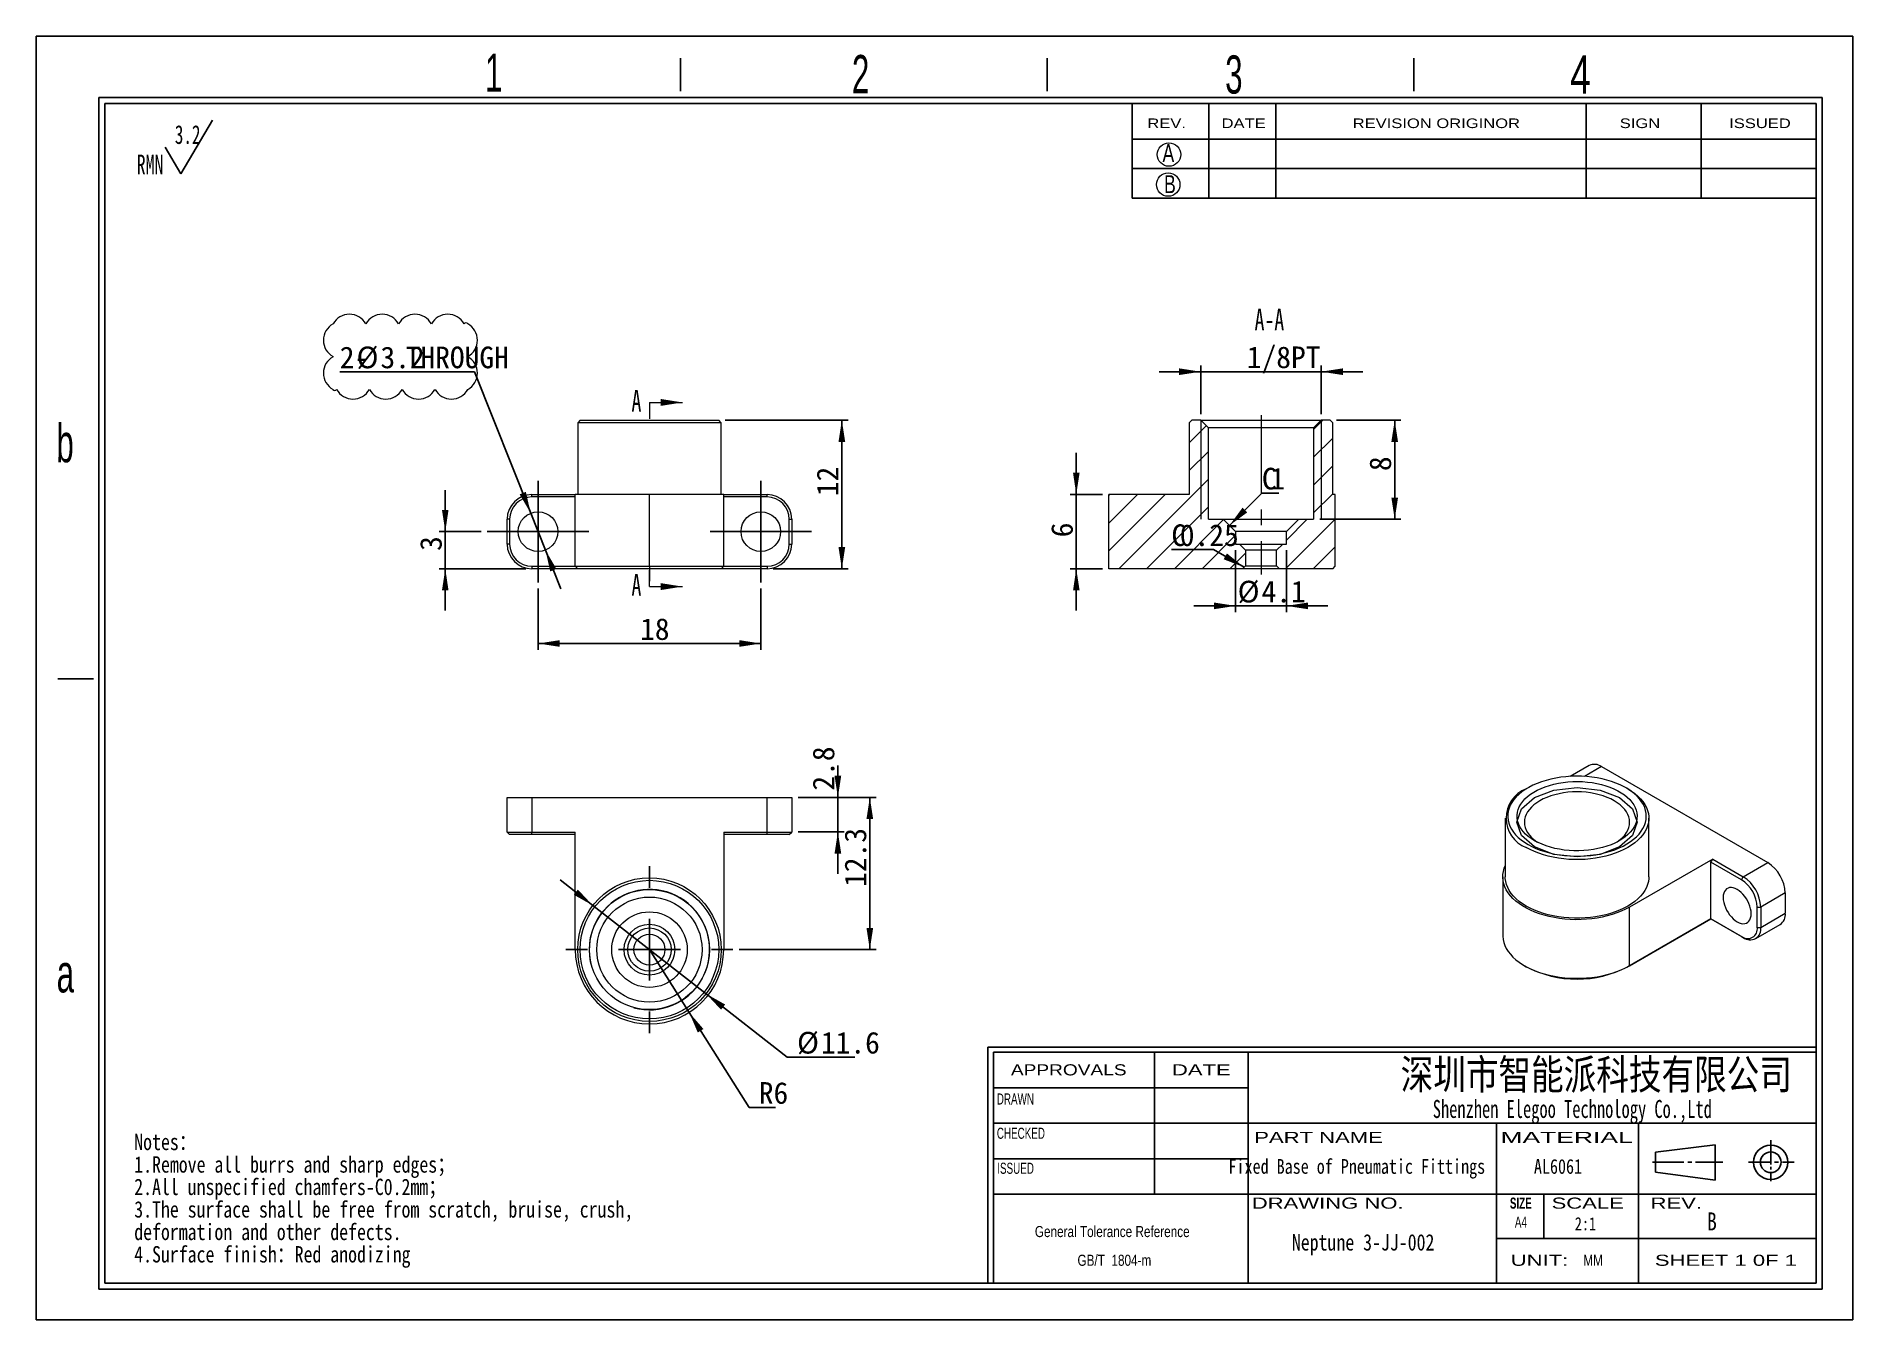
# Model space of a CAD drawing. Header units: millimetres. Extents: x 1 to 148, y 1 to 104.
import ezdxf

# ---------------------------------------------------------------- set-up
doc = ezdxf.new("R2010")
doc.units = ezdxf.units.MM
doc.header["$LTSCALE"] = 0.5
doc.linetypes.add('CENTERX2', pattern=[20.32, 12.7, -2.54, 2.54, -2.54])
doc.layers.add('SLD-0', color=179, linetype='Continuous')
doc.styles.add('SLDTEXTSTYLE0', font='SIMSUN.TTC', dxfattribs={"width": 0.67})
doc.styles.add('SLDTEXTSTYLE1', font='SIMSUN.TTC', dxfattribs={"width": 0.8})
doc.styles.add('SLDTEXTSTYLE10', font='ARIAL.TTF', dxfattribs={"width": 0.7584})
doc.styles.add('SLDTEXTSTYLE11', font='ARIAL.TTF', dxfattribs={"width": 1.2324})
doc.styles.add('SLDTEXTSTYLE12', font='ARIAL.TTF', dxfattribs={"width": 1.7064})
doc.styles.add('SLDTEXTSTYLE13', font='SIMSUN.TTC', dxfattribs={"width": 0.8, "bigfont": 'bigfont'})
doc.styles.add('SLDTEXTSTYLE14', font='SIMKAI.TTF', dxfattribs={"width": 0.67})
doc.styles.add('SLDTEXTSTYLE15', font='SIMSUN.TTC')
doc.styles.add('SLDTEXTSTYLE16', font='仿宋_GB2312', dxfattribs={"width": 0.67})
doc.styles.add('SLDTEXTSTYLE2', font='SIMFANG.TTF', dxfattribs={"width": 0.8})
doc.styles.add('SLDTEXTSTYLE3', font='SIMSUN.TTC', dxfattribs={"width": 0.8})
doc.styles.add('SLDTEXTSTYLE4', font='SIMSUN.TTC', dxfattribs={"width": 0.8, "bigfont": 'bigfont'})
doc.styles.add('SLDTEXTSTYLE5', font='ARIAL.TTF', dxfattribs={"width": 0.63516})
doc.styles.add('SLDTEXTSTYLE6', font='GOTHIC.TTF', dxfattribs={"width": 0.7304})
doc.styles.add('SLDTEXTSTYLE7', font='GOTHIC.TTF', dxfattribs={"width": 0.61171})
doc.styles.add('SLDTEXTSTYLE8', font='ARIALBD.TTF', dxfattribs={"width": 0.63516})
doc.styles.add('SLDTEXTSTYLE9', font='ARIAL.TTF', dxfattribs={"width": 1.422})
doc.dimstyles.new('SLDDIMSTYLE0', dxfattribs={"dimtxt": 1.75, "dimasz": 1.75, "dimexe": 0, "dimexo": 0.0625, "dimgap": 0.4375, "dimtad": 2, "dimrnd": 1e-09, "dimzin": 12, "dimdsep": 46, "dimtxsty": 'SLDTEXTSTYLE0', "dimsah": 1, "dimcen": 0.09, "dimadec": 0, "dimazin": 3, "dimtfac": 1, "dimtofl": 0, "dimtmove": 0, "dimatfit": 3, "dimfxl": 0, "dimfrac": 2, "dimtolj": 1, "dimtzin": 12, "dimarcsym": 0})
doc.dimstyles.new('SLDDIMSTYLE1', dxfattribs={"dimtxt": 1.75, "dimasz": 1.75, "dimexe": 0, "dimexo": 0.0625, "dimgap": 0.4375, "dimtad": 2, "dimrnd": 1e-09, "dimzin": 12, "dimdsep": 46, "dimtxsty": 'SLDTEXTSTYLE0', "dimsah": 1, "dimcen": 0.09, "dimadec": 0, "dimazin": 3, "dimtfac": 1, "dimtmove": 0, "dimatfit": 0, "dimfxl": 0, "dimfrac": 2, "dimtolj": 1, "dimtzin": 12, "dimarcsym": 0})
doc.dimstyles.new('SLDDIMSTYLE2', dxfattribs={"dimtxt": 1.75, "dimasz": 1.75, "dimexe": 0, "dimexo": 0.0625, "dimgap": 0.4375, "dimtad": 0, "dimtih": 1, "dimtoh": 1, "dimrnd": 1e-09, "dimzin": 12, "dimdsep": 46, "dimtxsty": 'SLDTEXTSTYLE0', "dimsah": 1, "dimcen": 0, "dimadec": 0, "dimazin": 3, "dimtfac": 1, "dimtmove": 0, "dimatfit": 3, "dimfxl": 0, "dimfrac": 2, "dimtolj": 1, "dimtzin": 12, "dimarcsym": 0})
doc.dimstyles.new('SLDDIMSTYLE3', dxfattribs={"dimtxt": 1.75, "dimasz": 1.75, "dimexe": 0, "dimexo": 0.0625, "dimgap": 0.4375, "dimtad": 0, "dimtih": 1, "dimtoh": 1, "dimrnd": 1e-09, "dimzin": 12, "dimdsep": 46, "dimtxsty": 'SLDTEXTSTYLE0', "dimsah": 1, "dimcen": 0, "dimadec": 0, "dimazin": 3, "dimtfac": 1, "dimtofl": 0, "dimtmove": 0, "dimatfit": 3, "dimfxl": 0, "dimfrac": 2, "dimtolj": 1, "dimtzin": 12, "dimarcsym": 0})

# ---------------------------------------------------------------- blocks, each defined once
blk = doc.blocks.new('SW_NOTE_0')
at = {"layer": 'SLD-0', "color": 0}
for q in [(6.13, 4.63), (2.3, 2.46)]:
    blk.add_line((3.58, 0.3), q, dxfattribs=at)
at = {"layer": 'SLD-0', "color": 0, "attachment_point": 1, "style": 'SLDTEXTSTYLE0'}
for s, insert, char_height in [('3.2', (3.09, 4.23), 1.516), ('RMN', (0, 1.85), 1.587)]:
    blk.add_mtext(s, dxfattribs=dict(at, insert=insert, char_height=char_height))
blk = doc.blocks.new('SW_NOTE_1')
at = {"layer": 'SLD-0', "color": 0, "char_height": 1.3229, "attachment_point": 1}
for s, insert, style in [('Notes\\M+18146', (0, 1.54), 'SLDTEXTSTYLE4'), ('1.Remove all burrs and sharp edges\\M+18147', (0, -0.28), 'SLDTEXTSTYLE4'), ('2.All unspecified chamfers-C0.2mm\\M+18147', (0, -2.09), 'SLDTEXTSTYLE4'), ('3.The surface shall be free from scratch, bruise, crush, ', (0, -3.91), 'SLDTEXTSTYLE1'), ('deformation and other defects.', (0, -5.73), 'SLDTEXTSTYLE1'), ('4.Surface finish\\M+18146Red anodizing', (0, -7.54), 'SLDTEXTSTYLE4')]:
    blk.add_mtext(s, dxfattribs=dict(at, insert=insert, style=style))
blk = doc.blocks.new('SW_NOTE_2')
at = {"layer": 'SLD-0', "color": 0, "char_height": 0.8963, "attachment_point": 2, "style": 'SLDTEXTSTYLE10'}
for s, insert in [('General Tolerance Reference ', (6.51, 1.16)), (' GB/T  1804-m', (6.55, -1.16))]:
    blk.add_mtext(s, dxfattribs=dict(at, insert=insert))
blk = doc.blocks.new('SW_REVISION_CLOUD_0')
at = {"layer": 'SLD-0', "color": 0, "linetype": 'Continuous', "lineweight": 0}
for centre, radius, start, end in [((-4.12, 1.92), 1.51, 28.955, 151.045), ((-1.47, 1.92), 1.51, 28.955, 151.045), ((1.18, 1.92), 1.51, 28.955, 151.045), ((3.83, 1.92), 1.51, 28.955, 151.045), ((-4.71, 1.33), 1.51, 118.955, 241.045), ((5.3, 2.57), 0.168, 28.955, 151.045), ((4.71, 1.33), 1.51, 298.955, 61.045), ((-4.71, -1.33), 1.51, 118.955, 241.045), ((4.71, -1.33), 1.51, 298.955, 61.045), ((-5.3, -2.57), 0.168, 208.955, 331.045), ((-3.83, -1.92), 1.51, 208.955, 331.045), ((-1.18, -1.92), 1.51, 208.955, 331.045), ((1.47, -1.92), 1.51, 208.955, 331.045), ((4.12, -1.92), 1.51, 208.955, 331.045)]:
    blk.add_arc(centre, radius, start, end, dxfattribs=at)
blk = doc.blocks.new('_D')
at = {"layer": 'SLD-0', "color": 5}
for p, q in [((41.34, 59.72), (41.34, 54.78)), ((59.34, 59.72), (59.34, 54.78)), ((41.34, 55.28), (59.34, 55.28))]:
    blk.add_line(p, q, dxfattribs=at)
for points in [[(41.34, 55.28), (43.09, 55.01), (43.09, 55.55)], [(59.34, 55.28), (57.59, 55.55), (57.59, 55.01)]]:
    blk.add_solid(points, dxfattribs=at)
at = {"layer": 'SLD-0', "color": 5, "insert": (49.58, 57.32), "char_height": 1.75, "attachment_point": 1, "style": 'SLDTEXTSTYLE15'}
blk.add_mtext('18', dxfattribs=at)
blk = doc.blocks.new('_D_1')
at = {"layer": 'SLD-0', "color": 5}
for p, q in [((33.84, 64.32), (33.84, 67.68)), ((36.74, 64.32), (33.34, 64.32)), ((33.84, 64.32), (33.84, 61.32)), ((40.34, 61.32), (33.34, 61.32)), ((33.84, 61.32), (33.84, 57.95))]:
    blk.add_line(p, q, dxfattribs=at)
for points in [[(33.84, 64.32), (34.1, 66.07), (33.57, 66.07)], [(33.84, 61.32), (33.57, 59.57), (34.1, 59.57)]]:
    blk.add_solid(points, dxfattribs=at)
at = {"layer": 'SLD-0', "color": 5, "insert": (31.8, 62.76), "char_height": 1.75, "attachment_point": 1, "rotation": 90, "style": 'SLDTEXTSTYLE15'}
blk.add_mtext('3', dxfattribs=at)
blk = doc.blocks.new('_D_2')
at = {"layer": 'SLD-0', "color": 5}
for p, q in [((36.2, 77.23), (25.31, 77.23)), ((40.74, 65.8), (36.2, 77.23)), ((41.93, 62.83), (40.74, 65.8)), ((41.93, 62.83), (43.17, 59.7))]:
    blk.add_line(p, q, dxfattribs=at)
for points in [[(40.74, 65.8), (40.35, 67.53), (39.85, 67.33)], [(41.93, 62.83), (42.32, 61.1), (42.82, 61.3)]]:
    blk.add_solid(points, dxfattribs=at)
at = {"layer": 'SLD-0', "color": 5, "char_height": 1.75, "attachment_point": 1, "style": 'SLDTEXTSTYLE15'}
for s, insert in [('%%c', (26.67, 79.27)), ('THROUGH', (30.64, 79.27)), ('2-', (25.31, 79.27)), ('3.2', (28.6, 79.27))]:
    blk.add_mtext(s, dxfattribs=dict(at, insert=insert))
blk = doc.blocks.new('_D_3')
at = {"layer": 'SLD-0', "color": 5}
for p, q in [((56.44, 73.32), (66.38, 73.32)), ((65.88, 73.32), (65.88, 61.32)), ((60.34, 61.32), (66.38, 61.32))]:
    blk.add_line(p, q, dxfattribs=at)
for points in [[(65.88, 73.32), (65.61, 71.57), (66.15, 71.57)], [(65.88, 61.32), (66.15, 63.07), (65.61, 63.07)]]:
    blk.add_solid(points, dxfattribs=at)
at = {"layer": 'SLD-0', "color": 5, "insert": (63.85, 67.18), "char_height": 1.75, "attachment_point": 1, "rotation": 90, "style": 'SLDTEXTSTYLE15'}
blk.add_mtext('12', dxfattribs=at)
blk = doc.blocks.new('SW_CENTERMARKSYMBOL_0')
at = {"layer": 'SLD-0', "color": 0}
for p, q in [((0, 2.5), (0, 4.1)), ((0, 0), (0, 2.5)), ((-2.5, 0), (-4.1, 0)), ((0, 0), (-2.5, 0)), ((0, 0), (0, -2.5)), ((0, 0), (2.5, 0)), ((2.5, 0), (4.1, 0)), ((0, -2.5), (0, -4.1))]:
    blk.add_line(p, q, dxfattribs=at)
blk = doc.blocks.new('SW_CENTERMARKSYMBOL_1')
at = {"layer": 'SLD-0', "color": 0}
for p, q in [((0, 2.5), (0, 4.1)), ((0, 0), (0, 2.5)), ((-2.5, 0), (-4.1, 0)), ((0, 0), (-2.5, 0)), ((0, 0), (0, -2.5)), ((0, 0), (2.5, 0)), ((2.5, 0), (4.1, 0)), ((0, -2.5), (0, -4.1))]:
    blk.add_line(p, q, dxfattribs=at)
blk = doc.blocks.new('SW_CENTERMARKSYMBOL_2')
at = {"layer": 'SLD-0', "color": 0}
for p, q in [((0, 2.5), (0, 4.1)), ((0, 0), (0, 2.5)), ((-2.5, 0), (-4.1, 0)), ((0, 0), (-2.5, 0)), ((0, 0), (0, -2.5)), ((0, 0), (2.5, 0)), ((2.5, 0), (4.1, 0)), ((0, -2.5), (0, -4.1))]:
    blk.add_line(p, q, dxfattribs=at)
blk = doc.blocks.new('SW_CENTERMARKSYMBOL_3')
at = {"layer": 'SLD-0', "color": 0}
for p, q in [((0, 2.5), (0, 4.1)), ((0, 0), (0, 2.5)), ((-2.5, 0), (-4.1, 0)), ((0, 0), (-2.5, 0)), ((0, 0), (0, -2.5)), ((0, 0), (2.5, 0)), ((2.5, 0), (4.1, 0)), ((0, -2.5), (0, -4.1))]:
    blk.add_line(p, q, dxfattribs=at)
blk = doc.blocks.new('_D_4')
at = {"layer": 'SLD-0', "color": 5}
for p, q in [((62.34, 42.85), (68.64, 42.85)), ((68.14, 42.85), (68.14, 30.55)), ((57.59, 30.55), (68.64, 30.55))]:
    blk.add_line(p, q, dxfattribs=at)
for points in [[(68.14, 42.85), (67.87, 41.1), (68.41, 41.1)], [(68.14, 30.55), (68.41, 32.3), (67.87, 32.3)]]:
    blk.add_solid(points, dxfattribs=at)
at = {"layer": 'SLD-0', "color": 5, "insert": (66.1, 35.61), "char_height": 1.75, "attachment_point": 1, "rotation": 90, "style": 'SLDTEXTSTYLE15'}
blk.add_mtext('12.3', dxfattribs=at)
blk = doc.blocks.new('_D_5')
at = {"layer": 'SLD-0', "color": 5}
for p, q in [((65.56, 42.85), (65.56, 45.43)), ((62.34, 42.85), (66.06, 42.85)), ((65.56, 42.85), (65.56, 40.05)), ((62.34, 40.05), (66.06, 40.05)), ((65.56, 40.05), (65.56, 36.68))]:
    blk.add_line(p, q, dxfattribs=at)
for points in [[(65.56, 42.85), (65.83, 44.6), (65.29, 44.6)], [(65.56, 40.05), (65.29, 38.3), (65.83, 38.3)]]:
    blk.add_solid(points, dxfattribs=at)
at = {"layer": 'SLD-0', "color": 5, "insert": (63.52, 43.39), "char_height": 1.75, "attachment_point": 1, "rotation": 90, "style": 'SLDTEXTSTYLE15'}
blk.add_mtext('2.8', dxfattribs=at)
blk = doc.blocks.new('_D_6')
at = {"layer": 'SLD-0', "color": 5}
for p, q in [((45.76, 34.11), (43.11, 36.18)), ((45.76, 34.11), (54.91, 26.98)), ((54.91, 26.98), (61.47, 21.86)), ((61.47, 21.86), (66.92, 21.86))]:
    blk.add_line(p, q, dxfattribs=at)
for points in [[(45.76, 34.11), (44.55, 35.4), (44.22, 34.98)], [(54.91, 26.98), (56.12, 25.69), (56.45, 26.11)]]:
    blk.add_solid(points, dxfattribs=at)
at = {"layer": 'SLD-0', "color": 5, "char_height": 1.75, "attachment_point": 1, "style": 'SLDTEXTSTYLE15'}
for s, insert in [('%%c', (62.26, 23.9)), ('11.6', (64.19, 23.9))]:
    blk.add_mtext(s, dxfattribs=dict(at, insert=insert))
blk = doc.blocks.new('_D_7')
at = {"layer": 'SLD-0', "color": 5}
for p, q in [((50.34, 30.55), (53.54, 25.47)), ((53.54, 25.47), (58.38, 17.8)), ((58.38, 17.8), (60.53, 17.8))]:
    blk.add_line(p, q, dxfattribs=at)
blk.add_solid([(53.54, 25.47), (54.24, 23.85), (54.7, 24.13)], dxfattribs=at)
at = {"layer": 'SLD-0', "color": 5, "insert": (59.17, 19.84), "char_height": 1.75, "attachment_point": 1, "style": 'SLDTEXTSTYLE15'}
blk.add_mtext('R6', dxfattribs=at)
blk = doc.blocks.new('SW_CENTERMARKSYMBOL_4')
at = {"layer": 'SLD-0', "color": 0}
for p, q in [((0, 5), (0, 6.75)), ((0, 0), (0, 2.5)), ((-5, 0), (-6.75, 0)), ((0, 0), (-2.5, 0)), ((0, 0), (0, -2.5)), ((0, 0), (2.5, 0)), ((5, 0), (6.75, 0)), ((0, -5), (0, -6.75))]:
    blk.add_line(p, q, dxfattribs=at)
blk = doc.blocks.new('_D_8')
at = {"layer": 'SLD-0', "color": 5}
for p, q in [((97.7, 62.82), (97.7, 57.82)), ((101.8, 62.82), (101.8, 57.82)), ((97.7, 58.32), (94.33, 58.32)), ((97.7, 58.32), (101.8, 58.32)), ((101.8, 58.32), (105.16, 58.32))]:
    blk.add_line(p, q, dxfattribs=at)
for points in [[(97.7, 58.32), (95.95, 58.59), (95.95, 58.05)], [(101.8, 58.32), (103.55, 58.05), (103.55, 58.59)]]:
    blk.add_solid(points, dxfattribs=at)
at = {"layer": 'SLD-0', "color": 5, "char_height": 1.75, "attachment_point": 1, "style": 'SLDTEXTSTYLE15'}
for s, insert in [('%%c', (97.86, 60.35)), ('4.1', (99.79, 60.35))]:
    blk.add_mtext(s, dxfattribs=dict(at, insert=insert))
blk = doc.blocks.new('_D_9')
at = {"layer": 'SLD-0', "color": 5}
for p, q in [((94.88, 77.24), (91.52, 77.24)), ((94.88, 73.82), (94.88, 77.74)), ((104.61, 77.24), (94.88, 77.24)), ((104.61, 73.82), (104.61, 77.74)), ((104.61, 77.24), (107.98, 77.24))]:
    blk.add_line(p, q, dxfattribs=at)
for points in [[(94.88, 77.24), (93.13, 77.51), (93.13, 76.97)], [(104.61, 77.24), (106.36, 76.97), (106.36, 77.51)]]:
    blk.add_solid(points, dxfattribs=at)
at = {"layer": 'SLD-0', "color": 5, "insert": (98.6, 79.28), "char_height": 1.75, "attachment_point": 1, "style": 'SLDTEXTSTYLE15'}
blk.add_mtext('1/8PT', dxfattribs=at)
blk = doc.blocks.new('_D_10')
at = {"layer": 'SLD-0', "color": 5}
for p, q in [((105.85, 73.32), (111.05, 73.32)), ((110.55, 73.32), (110.55, 65.32)), ((104.5, 65.32), (111.05, 65.32))]:
    blk.add_line(p, q, dxfattribs=at)
for points in [[(110.55, 73.32), (110.28, 71.57), (110.82, 71.57)], [(110.55, 65.32), (110.82, 67.07), (110.28, 67.07)]]:
    blk.add_solid(points, dxfattribs=at)
at = {"layer": 'SLD-0', "color": 5, "insert": (108.51, 69.21), "char_height": 1.75, "attachment_point": 1, "rotation": 90, "style": 'SLDTEXTSTYLE15'}
blk.add_mtext('8', dxfattribs=at)
blk = doc.blocks.new('SW_CHAMFER_DIMENSION_0')
at = {"layer": 'SLD-0', "color": 0}
for p, q in [((-2.62, -2.62), (0, 0)), ((0, 0), (1.36, 0))]:
    blk.add_line(p, q, dxfattribs=at)
blk.add_solid([(-2.62, -2.62), (-1.19, -1.57), (-1.57, -1.19)], dxfattribs=at)
at = {"layer": 'SLD-0', "color": 0, "char_height": 1.75, "attachment_point": 1, "style": 'SLDTEXTSTYLE15'}
for s, insert in [('C', (0, 2.04)), ('1', (0.68, 2.04))]:
    blk.add_mtext(s, dxfattribs=dict(at, insert=insert))
blk = doc.blocks.new('SW_CHAMFER_DIMENSION_1')
at = {"layer": 'SLD-0', "color": 0}
for p, q in [((3.4, 0), (0, 0)), ((5.87, -1.42), (3.4, 0))]:
    blk.add_line(p, q, dxfattribs=at)
blk.add_solid([(5.87, -1.42), (4.49, -0.31), (4.22, -0.78)], dxfattribs=at)
at = {"layer": 'SLD-0', "color": 0, "char_height": 1.75, "attachment_point": 1, "style": 'SLDTEXTSTYLE15'}
for s, insert in [('C', (0, 2.04)), ('0.25', (0.68, 2.04))]:
    blk.add_mtext(s, dxfattribs=dict(at, insert=insert))
blk = doc.blocks.new('_D_11')
at = {"layer": 'SLD-0', "color": 5}
for p, q in [((84.82, 67.32), (84.82, 70.68)), ((86.95, 67.32), (84.32, 67.32)), ((84.82, 61.32), (84.82, 67.32)), ((86.95, 61.32), (84.32, 61.32)), ((84.82, 61.32), (84.82, 57.95))]:
    blk.add_line(p, q, dxfattribs=at)
for points in [[(84.82, 67.32), (85.09, 69.07), (84.56, 69.07)], [(84.82, 61.32), (84.56, 59.57), (85.09, 59.57)]]:
    blk.add_solid(points, dxfattribs=at)
at = {"layer": 'SLD-0', "color": 5, "insert": (82.79, 63.86), "char_height": 1.75, "attachment_point": 1, "rotation": 90, "style": 'SLDTEXTSTYLE15'}
blk.add_mtext('6', dxfattribs=at)

msp = doc.modelspace()

# ---------------------------------------------------------------- hatches: boundary and pattern name
at = {"linetype": 'Continuous', "lineweight": 0}
h = msp.add_hatch(dxfattribs=at)
h.set_pattern_fill('ANSI31', scale=0.5, angle=3e-322, style=0)
h.paths.add_polyline_path([(97.699, 63.317), (97.699, 64.317), (96.699, 65.317), (95.499, 65.317), (95.499, 72.717), (94.899, 73.317), (94.149, 73.317), (93.949, 73.117), (93.949, 67.317), (87.449, 67.317), (87.449, 61.317), (98.249, 61.317), (98.499, 61.567), (98.499, 62.817), (97.999, 63.317)], flags=0)
h = msp.add_hatch(dxfattribs=at)
h.set_pattern_fill('ANSI31', scale=0.5, angle=3e-322, style=0)
h.paths.add_polyline_path([(101.799, 64.317), (101.799, 63.317), (101.499, 63.317), (100.999, 62.817), (100.999, 61.567), (101.249, 61.317), (105.549, 61.317), (105.749, 61.517), (105.749, 67.317), (105.549, 67.317), (105.549, 73.117), (105.349, 73.317), (104.599, 73.317), (103.999, 72.717), (103.999, 65.317), (102.799, 65.317)], flags=0)

# ---------------------------------------------------------------- linework, layer by layer
at = {"color": 7, "linetype": 'Continuous', "lineweight": 0}
for p, q in [((50.335, 74.757), (50.335, 73.427)), ((50.335, 74.757), (52.995, 74.757)), ((94.885, 73.317), (94.885, 65.317)), ((104.613, 73.317), (104.613, 65.317)), ((50.335, 59.877), (50.335, 61.207)), ((50.335, 59.877), (52.995, 59.877))]:
    msp.add_line(p, q, dxfattribs=at)
at = {"color": 7, "linetype": 'Continuous', "lineweight": 15}
for p, q in [((44.735, 73.317), (44.535, 73.117)), ((44.535, 73.117), (44.535, 67.317)), ((50.335, 73.117), (44.535, 73.117)), ((44.735, 73.317), (50.335, 73.317)), ((50.335, 73.317), (55.935, 73.317)), ((56.135, 73.117), (50.335, 73.117)), ((56.135, 73.117), (55.935, 73.317)), ((56.135, 67.317), (56.135, 73.117)), ((94.149, 73.317), (93.949, 73.117)), ((93.949, 73.117), (93.949, 67.317)), ((94.899, 73.317), (94.149, 73.317)), ((95.499, 72.717), (94.899, 73.317)), ((94.899, 73.317), (104.599, 73.317)), ((95.499, 65.317), (95.499, 72.717)), ((103.999, 72.717), (95.499, 72.717)), ((104.599, 73.317), (103.999, 72.717)), ((103.999, 72.717), (103.999, 65.317)), ((105.349, 73.317), (104.599, 73.317)), ((105.549, 73.117), (105.349, 73.317)), ((105.549, 67.317), (105.549, 73.117)), ((40.835, 67.117), (40.835, 67.317)), ((40.835, 67.317), (44.335, 67.317)), ((44.335, 67.117), (40.835, 67.117)), ((44.335, 61.517), (44.335, 67.317)), ((56.335, 67.317), (44.335, 67.317)), ((56.335, 61.517), (56.335, 67.317)), ((56.335, 67.317), (59.835, 67.317)), ((59.835, 67.117), (56.335, 67.117)), ((59.835, 67.117), (59.835, 67.317)), ((87.449, 61.317), (87.449, 67.317)), ((93.949, 67.317), (87.449, 67.317)), ((105.749, 67.317), (105.549, 67.317)), ((105.749, 61.517), (105.749, 67.317)), ((39.035, 65.317), (38.835, 65.317)), ((38.835, 63.317), (38.835, 65.317)), ((39.035, 65.317), (39.035, 63.317)), ((61.635, 65.317), (61.835, 65.317)), ((61.635, 63.317), (61.635, 65.317)), ((61.835, 65.317), (61.835, 63.317)), ((95.499, 65.317), (96.699, 65.317)), ((97.699, 64.317), (96.699, 65.317)), ((96.699, 65.317), (102.799, 65.317)), ((102.799, 65.317), (101.799, 64.317)), ((102.799, 65.317), (103.999, 65.317)), ((39.035, 63.317), (38.835, 63.317)), ((61.635, 63.317), (61.835, 63.317)), ((97.699, 64.317), (97.699, 63.317)), ((101.799, 64.317), (97.699, 64.317)), ((97.699, 63.317), (97.999, 63.317)), ((98.499, 62.817), (97.999, 63.317)), ((97.999, 63.317), (101.499, 63.317)), ((101.499, 63.317), (100.999, 62.817)), ((101.499, 63.317), (101.799, 63.317)), ((101.799, 63.317), (101.799, 64.317)), ((98.499, 62.817), (98.499, 61.567)), ((100.999, 62.817), (98.499, 62.817)), ((100.999, 61.567), (100.999, 62.817)), ((40.835, 61.517), (44.335, 61.517)), ((40.835, 61.517), (40.835, 61.317)), ((44.535, 61.317), (40.835, 61.317)), ((44.335, 61.517), (56.335, 61.517)), ((44.335, 61.517), (44.535, 61.317)), ((56.135, 61.317), (44.535, 61.317)), ((56.335, 61.517), (56.135, 61.317)), ((59.835, 61.317), (56.135, 61.317)), ((56.335, 61.517), (59.835, 61.517)), ((59.835, 61.517), (59.835, 61.317)), ((98.249, 61.317), (87.449, 61.317)), ((98.249, 61.317), (98.499, 61.567)), ((101.249, 61.317), (98.249, 61.317)), ((98.499, 61.567), (100.999, 61.567)), ((100.999, 61.567), (101.249, 61.317)), ((105.549, 61.317), (101.249, 61.317)), ((105.549, 61.317), (105.749, 61.517)), ((126.261, 45.427), (124.734, 44.546)), ((127.261, 45.328), (140.696, 37.572)), ((38.835, 40.045), (38.835, 42.845)), ((38.835, 42.845), (40.835, 42.845)), ((40.835, 42.845), (40.835, 40.045)), ((40.835, 42.845), (59.835, 42.845)), ((59.835, 40.045), (59.835, 42.845)), ((59.835, 42.845), (61.835, 42.845)), ((61.835, 42.845), (61.835, 40.045)), ((121.321, 43.614), (121.179, 43.532)), ((129.383, 43.532), (129.241, 43.614)), ((119.481, 41.165), (119.481, 36.429)), ((131.081, 36.429), (131.081, 41.165)), ((38.835, 40.045), (40.835, 40.045)), ((39.035, 39.845), (38.835, 40.045)), ((40.835, 39.845), (39.035, 39.845)), ((40.835, 40.045), (44.335, 40.045)), ((40.835, 39.845), (40.835, 40.045)), ((44.335, 39.845), (40.835, 39.845)), ((44.335, 30.545), (44.335, 40.045)), ((56.335, 40.045), (59.835, 40.045)), ((56.335, 40.045), (56.335, 30.545)), ((59.835, 39.845), (56.335, 39.845)), ((59.835, 40.045), (61.835, 40.045)), ((59.835, 39.845), (59.835, 40.045)), ((61.635, 39.845), (59.835, 39.845)), ((61.635, 39.845), (61.835, 40.045)), ((136.241, 37.858), (129.524, 33.98)), ((136.1, 37.613), (136.241, 37.858)), ((136.1, 33.04), (136.1, 37.613)), ((138.575, 36.184), (136.1, 37.613)), ((136.241, 37.858), (138.716, 36.429)), ((138.716, 36.429), (140.696, 37.572)), ((119.281, 36.429), (119.281, 31.693)), ((138.575, 36.184), (138.716, 36.429)), ((129.524, 29.244), (129.524, 33.98)), ((139.847, 33.98), (140.13, 33.98)), ((139.847, 32.346), (139.847, 33.98)), ((142.11, 35.122), (140.13, 33.98)), ((140.13, 33.98), (140.13, 32.346)), ((142.11, 35.122), (142.11, 33.489)), ((136.1, 33.04), (129.382, 29.162)), ((129.524, 29.244), (136.1, 33.04)), ((136.1, 33.04), (138.575, 31.611)), ((136.1, 33.04), (136.1, 33.04)), ((138.716, 31.53), (136.1, 33.04)), ((139.716, 31.431), (141.696, 32.574)), ((139.847, 32.346), (140.13, 32.346)), ((140.13, 32.346), (142.11, 33.489)), ((138.575, 31.611), (138.716, 31.53)), ((121.038, 29.244), (121.179, 29.163)), ((129.524, 29.244), (129.382, 29.162))]:
    msp.add_line(p, q, dxfattribs=at)
at = {"color": 8, "linetype": 'Continuous', "lineweight": 15}
msp.add_line((127.261, 45.328), (125.898, 44.541), dxfattribs=at)
at = {"color": 7, "linetype": 'Continuous', "lineweight": 15, "flags": 128}
for points in [[(121.321, 39.042), (121.632, 38.876), (121.964, 38.724), (122.314, 38.586), (122.682, 38.465), (123.065, 38.359), (123.46, 38.271), (123.866, 38.2), (124.28, 38.148), (124.699, 38.113), (125.122, 38.097), (125.546, 38.099), (125.968, 38.12), (126.386, 38.159), (126.799, 38.216), (127.202, 38.292), (127.594, 38.384), (127.973, 38.494), (128.337, 38.619), (128.683, 38.76), (129.01, 38.916), (129.315, 39.086), (129.597, 39.269), (129.855, 39.463), (130.086, 39.668), (130.29, 39.882), (130.465, 40.105), (130.61, 40.335), (130.725, 40.571), (130.809, 40.81), (130.861, 41.053), (130.881, 41.298), (130.869, 41.542), (130.825, 41.786), (130.749, 42.026), (130.642, 42.263), (130.504, 42.494), (130.336, 42.719), (130.14, 42.936), (129.915, 43.143), (129.664, 43.34), (129.388, 43.526), (129.088, 43.699), (128.767, 43.858), (128.425, 44.003), (128.066, 44.133), (127.69, 44.247), (127.301, 44.343), (126.9, 44.423), (126.49, 44.485), (126.073, 44.529), (125.652, 44.554), (125.228, 44.561), (124.805, 44.549), (124.384, 44.519), (123.969, 44.471), (123.561, 44.405), (123.162, 44.321), (122.776, 44.22), (122.405, 44.102), (122.05, 43.969), (121.713, 43.82), (121.397, 43.657), (121.103, 43.481), (120.833, 43.292), (120.588, 43.092), (120.371, 42.882), (120.181, 42.664), (120.021, 42.437), (119.891, 42.204), (119.791, 41.966), (119.723, 41.725), (119.687, 41.481), (119.683, 41.236), (119.711, 40.992), (119.771, 40.75), (119.863, 40.511), (119.985, 40.277), (120.138, 40.049), (120.321, 39.828), (120.531, 39.616), (120.769, 39.413), (121.033, 39.222), (121.321, 39.042)], [(121.852, 39.348), (121.583, 39.516), (121.34, 39.696), (121.123, 39.887), (120.933, 40.088), (120.772, 40.296), (120.642, 40.512), (120.542, 40.733), (120.474, 40.958), (120.437, 41.186), (120.433, 41.414), (120.461, 41.642), (120.522, 41.867), (120.614, 42.09), (120.737, 42.307), (120.89, 42.517), (121.073, 42.72), (121.283, 42.913), (121.52, 43.096), (121.782, 43.267), (122.068, 43.425), (122.374, 43.57), (122.701, 43.699), (123.044, 43.812), (123.402, 43.909), (123.773, 43.989), (124.154, 44.051), (124.542, 44.095), (124.935, 44.121), (125.33, 44.128), (125.726, 44.116), (126.118, 44.086), (126.504, 44.038), (126.883, 43.971), (127.251, 43.887), (127.605, 43.786), (127.945, 43.668), (128.266, 43.535), (128.568, 43.387), (128.847, 43.226), (129.104, 43.051), (129.334, 42.866), (129.538, 42.67), (129.713, 42.465), (129.859, 42.253), (129.974, 42.034), (130.058, 41.811), (130.111, 41.585), (130.131, 41.357), (130.119, 41.128), (130.074, 40.902), (129.998, 40.677), (129.891, 40.458), (129.752, 40.244), (129.584, 40.037), (129.388, 39.839), (129.164, 39.65), (128.914, 39.473), (128.64, 39.308), (128.343, 39.157), (128.027, 39.02), (127.692, 38.899), (127.341, 38.793), (126.976, 38.705), (126.6, 38.634), (126.215, 38.581), (125.824, 38.546), (125.429, 38.53), (125.034, 38.532), (124.64, 38.553), (124.25, 38.592), (123.867, 38.65), (123.494, 38.725), (123.132, 38.818), (122.785, 38.928), (122.454, 39.053), (122.142, 39.194), (121.852, 39.348)], [(128.485, 39.226), (128.537, 39.261), (128.762, 39.431), (128.962, 39.612), (129.133, 39.801), (129.275, 39.999), (129.386, 40.203), (129.466, 40.412), (129.515, 40.624), (129.531, 40.838), (129.515, 41.052), (129.466, 41.264), (129.386, 41.473), (129.275, 41.677), (129.133, 41.875), (128.962, 42.065), (128.762, 42.246), (128.537, 42.415), (128.286, 42.573), (128.013, 42.718), (127.719, 42.848), (127.406, 42.963), (127.077, 43.062), (126.735, 43.144), (126.381, 43.208), (126.019, 43.255), (125.651, 43.282), (125.281, 43.292), (124.911, 43.282), (124.543, 43.255), (124.181, 43.208), (123.827, 43.144), (123.485, 43.062), (123.156, 42.963), (122.843, 42.848), (122.549, 42.718), (122.276, 42.573), (122.025, 42.415), (121.8, 42.246), (121.6, 42.065), (121.429, 41.875), (121.287, 41.677), (121.176, 41.473), (121.096, 41.264), (121.047, 41.052), (121.031, 40.838), (121.047, 40.624), (121.096, 40.412), (121.176, 40.203), (121.287, 39.999), (121.429, 39.801), (121.6, 39.612), (121.8, 39.431), (122.025, 39.261), (122.077, 39.226)], [(129.383, 43.532), (129.677, 43.349), (129.948, 43.153), (130.192, 42.946), (130.409, 42.729), (130.597, 42.504), (130.756, 42.271), (130.883, 42.032), (130.98, 41.787), (131.045, 41.54), (131.077, 41.29), (131.077, 41.04), (131.045, 40.79), (130.98, 40.542), (130.883, 40.298), (130.756, 40.059), (130.597, 39.826), (130.409, 39.6), (130.192, 39.384), (129.948, 39.177), (129.677, 38.981), (129.382, 38.797), (129.064, 38.627), (128.725, 38.471), (128.367, 38.33), (127.991, 38.205), (127.6, 38.096), (127.197, 38.005), (126.782, 37.931), (126.359, 37.875), (125.93, 37.838), (125.498, 37.819), (125.064, 37.819), (124.632, 37.838), (124.203, 37.875), (123.78, 37.931), (123.365, 38.005), (122.962, 38.096), (122.571, 38.205), (122.195, 38.33), (121.837, 38.471), (121.498, 38.627), (121.18, 38.797)], [(129.524, 33.98), (129.203, 33.808), (128.861, 33.649), (128.5, 33.506), (128.121, 33.378), (127.728, 33.266), (127.322, 33.172), (126.904, 33.094), (126.478, 33.035), (126.046, 32.994), (125.61, 32.97), (125.171, 32.966), (124.734, 32.98), (124.299, 33.012), (123.87, 33.062), (123.448, 33.131), (123.036, 33.217), (122.635, 33.32), (122.249, 33.44), (121.88, 33.576), (121.528, 33.727), (121.196, 33.892), (120.886, 34.071), (120.6, 34.262), (120.338, 34.465), (120.103, 34.679), (119.896, 34.902), (119.717, 35.133), (119.568, 35.371), (119.449, 35.614), (119.362, 35.862), (119.306, 36.113), (119.282, 36.366), (119.29, 36.619), (119.33, 36.871), (119.402, 37.12), (119.481, 37.316)], [(131.081, 36.429), (131.077, 36.304), (131.045, 36.054), (130.98, 35.807), (130.883, 35.562), (130.756, 35.323), (130.597, 35.09), (130.409, 34.864), (130.192, 34.648), (129.948, 34.441), (129.677, 34.245), (129.382, 34.061), (129.064, 33.891), (128.725, 33.735), (128.367, 33.594), (127.991, 33.469), (127.6, 33.36), (127.197, 33.269), (126.782, 33.195), (126.359, 33.139), (125.93, 33.102), (125.498, 33.083), (125.064, 33.083), (124.632, 33.102), (124.203, 33.139), (123.78, 33.195), (123.365, 33.269), (122.962, 33.36), (122.571, 33.469), (122.195, 33.594), (121.837, 33.735), (121.498, 33.891), (121.18, 34.061), (120.885, 34.245), (120.614, 34.441), (120.37, 34.648), (120.153, 34.864), (119.965, 35.09), (119.806, 35.323), (119.679, 35.562), (119.582, 35.807), (119.517, 36.054), (119.485, 36.304), (119.481, 36.429)], [(137.09, 34.755), (137.101, 34.562), (137.136, 34.36), (137.192, 34.153), (137.269, 33.945), (137.366, 33.74), (137.48, 33.542), (137.609, 33.356), (137.751, 33.185), (137.902, 33.032), (138.06, 32.902), (138.221, 32.795), (138.382, 32.716), (138.54, 32.664), (138.691, 32.642), (138.833, 32.65), (138.962, 32.687), (139.076, 32.753), (139.173, 32.846), (139.25, 32.965), (139.307, 33.107), (139.341, 33.269), (139.352, 33.449), (139.341, 33.641), (139.307, 33.843), (139.25, 34.05), (139.173, 34.259), (139.076, 34.464), (138.962, 34.661), (138.833, 34.848), (138.691, 35.019), (138.54, 35.171), (138.382, 35.302), (138.221, 35.408), (138.06, 35.488), (137.902, 35.539), (137.751, 35.562), (137.609, 35.554), (137.48, 35.517), (137.366, 35.451), (137.269, 35.358), (137.192, 35.239), (137.136, 35.097), (137.101, 34.934), (137.09, 34.755)], [(119.281, 31.693), (119.282, 31.63), (119.306, 31.377), (119.362, 31.126), (119.449, 30.878), (119.568, 30.635), (119.717, 30.397), (119.896, 30.166), (120.103, 29.943), (120.338, 29.729), (120.6, 29.526), (120.886, 29.335), (121.196, 29.156), (121.528, 28.991), (121.88, 28.84), (122.249, 28.704), (122.635, 28.584), (123.036, 28.481), (123.448, 28.395), (123.87, 28.327), (124.299, 28.276), (124.734, 28.244), (125.171, 28.23), (125.61, 28.235), (126.046, 28.258), (126.478, 28.299), (126.904, 28.359), (127.322, 28.436), (127.728, 28.531), (128.121, 28.642), (128.5, 28.77), (128.861, 28.913), (129.203, 29.072), (129.524, 29.244)]]:
    msp.add_lwpolyline(points, dxfattribs=at)
at = {"color": 7, "linetype": 'Continuous', "lineweight": 0, "flags": 128}
msp.add_lwpolyline([(121.842, 38.853), (120.787, 39.764), (120.417, 40.838), (120.787, 41.913), (121.842, 42.824), (123.42, 43.432), (125.281, 43.646), (127.142, 43.432), (128.72, 42.824), (129.775, 41.913), (130.145, 40.838), (129.775, 39.764), (128.72, 38.853), (127.142, 38.244), (125.281, 38.03), (123.42, 38.244), (121.842, 38.853)], dxfattribs=at)
at = {"color": 7, "linetype": 'Continuous', "lineweight": 15}
for centre, radius in [((41.335, 64.317), 1.6), ((59.335, 64.317), 1.6), ((50.335, 30.545), 5.8), ((50.335, 30.545), 5.6), ((50.335, 30.545), 4.85), ((50.335, 30.545), 4.25), ((50.335, 30.545), 3.05), ((50.335, 30.545), 2.05), ((50.335, 30.545), 1.75), ((50.335, 30.545), 1.25)]:
    msp.add_circle(centre, radius, dxfattribs=at)
for centre, radius, start, end in [((40.835, 65.317), 2, 90, 180), ((40.835, 65.317), 1.8, 90, 180), ((59.835, 65.317), 2, 0, 90), ((59.835, 65.317), 1.8, 0, 90), ((40.835, 63.317), 2, 180, 270), ((40.835, 63.317), 1.8, 180, 270), ((59.835, 63.317), 1.8, 270, 0), ((59.835, 63.317), 2, 270, 0), ((126.675, 44.505), 1.011, 54.53278, 114.15676), ((122.088, 41.165), 2.536, 111.00645, 249.00968), ((139.04, 34.983), 3.074, 2.60548, 57.39452), ((137.095, 33.86), 2.755, 2.48713, 57.51287), ((137.06, 33.84), 3.074, 2.60548, 57.39452), ((139.068, 32.227), 0.789, 231.28179, 8.72896), ((139.268, 32.207), 0.873, 230.79671, 9.21404), ((141.162, 33.367), 0.956, 303.93673, 7.37545), ((50.335, 30.545), 6, 180, 0), ((125.281, 37.024), 8.867, 242.44533, 297.5493)]:
    msp.add_arc(centre, radius, start, end, dxfattribs=at)
at = {"color": 7, "linetype": 'Continuous', "lineweight": 0}
msp.add_arc((50.335, 30.545), 4.864, 255, 195, dxfattribs=at)
for points in [[(52.995, 74.757), (51.245, 75.037), (51.245, 74.477)], [(52.995, 59.877), (51.245, 60.157), (51.245, 59.597)]]:
    msp.add_solid(points, dxfattribs=at)
at = {"layer": 'SLD-0'}
for p, q in [((0.795, 104.337), (147.553, 104.337)), ((0.795, 0.647), (0.795, 104.337)), ((147.553, 104.337), (147.553, 0.647)), ((6.337, 3.609), (6.337, 98.905)), ((6.337, 98.905), (144.591, 98.905)), ((126.009, 98.905), (126.009, 91.257)), ((135.3, 98.905), (135.3, 91.257)), ((144.591, 98.905), (144.591, 3.609)), ((144.591, 3.609), (6.337, 3.609)), ((147.553, 0.647), (0.795, 0.647))]:
    msp.add_line(p, q, dxfattribs=at)
at = {"layer": 'SLD-0', "color": 6, "linetype": 'Continuous'}
for p, q in [((52.851, 99.893), (52.851, 102.585)), ((82.476, 99.893), (82.476, 102.585)), ((112.102, 99.893), (112.102, 102.585)), ((5.844, 3.116), (5.844, 99.399)), ((5.844, 99.399), (145.084, 99.399)), ((145.084, 99.399), (145.084, 3.116)), ((5.402, 52.426), (2.534, 52.426)), ((145.084, 3.116), (5.844, 3.116))]:
    msp.add_line(p, q, dxfattribs=at)
at = {"layer": 'SLD-0', "color": 179, "linetype": 'Continuous'}
for p, q in [((89.329, 98.905), (89.329, 91.257)), ((95.525, 98.905), (95.525, 91.257)), ((100.943, 98.905), (100.943, 91.257)), ((89.329, 96.037), (144.591, 96.037)), ((89.329, 93.647), (144.591, 93.647)), ((89.329, 91.257), (144.591, 91.257)), ((144.591, 22.665), (77.665, 22.665)), ((77.665, 22.665), (77.665, 3.609)), ((144.591, 22.253), (78.143, 22.253)), ((78.143, 22.253), (78.143, 3.609)), ((91.14, 22.253), (91.14, 10.78)), ((98.699, 22.253), (98.699, 3.609)), ((98.699, 19.385), (78.143, 19.385)), ((144.591, 16.517), (78.143, 16.517)), ((118.776, 16.517), (118.776, 3.609)), ((130.249, 3.609), (130.249, 16.517)), ((131.628, 14.177), (136.444, 14.769)), ((136.444, 11.923), (136.444, 14.769)), ((140.935, 13.175), (140.935, 15.158)), ((98.699, 13.648), (78.143, 13.648)), ((131.393, 13.366), (133.915, 13.366)), ((131.628, 12.553), (131.628, 14.177)), ((134.23, 13.366), (134.546, 13.366)), ((134.861, 13.366), (137.068, 13.366)), ((140.935, 13.366), (139.134, 13.366)), ((141.25, 13.366), (141.565, 13.366)), ((141.881, 13.366), (142.826, 13.366)), ((131.628, 12.553), (136.444, 11.923)), ((140.935, 12.983), (140.935, 12.792)), ((140.935, 12.6), (140.935, 11.833)), ((144.591, 10.78), (78.143, 10.78)), ((122.601, 10.78), (122.601, 7.195)), ((118.776, 7.195), (144.591, 7.195))]:
    msp.add_line(p, q, dxfattribs=at)
at = {"layer": 'SLD-0', "color": 1, "linetype": 'CENTERX2', "lineweight": 0}
for p, q in [((99.749, 73.717), (99.749, 60.858)), ((50.335, 61.517), (50.335, 67.317)), ((50.335, 61.517), (50.335, 60.317))]:
    msp.add_line(p, q, dxfattribs=at)
at = {"layer": 'SLD-0', "lineweight": 0}
for centre in [(92.311, 94.782), (92.25, 92.357)]:
    msp.add_circle(centre, 0.947, dxfattribs=at)
at = {"layer": 'SLD-0', "color": 179, "linetype": 'Continuous'}
for radius in [1.386, 0.834]:
    msp.add_circle((140.935, 13.366), radius, dxfattribs=at)

# ---------------------------------------------------------------- block references
at = {"layer": 'SLD-0'}
msp.add_blockref('SW_NOTE_0', (8.898, 92.929), dxfattribs=at)
at = {"layer": 'SLD-0', "color": 1, "linetype": 'Continuous', "lineweight": 0}
msp.add_blockref('SW_REVISION_CLOUD_0', (30.211, 78.454), dxfattribs=at)
at = {"layer": 'SLD-0', "color": 5}
for name, p in [('SW_CHAMFER_DIMENSION_0', (99.818, 67.436)), ('SW_CENTERMARKSYMBOL_2', (41.335, 64.317)), ('SW_CENTERMARKSYMBOL_3', (59.335, 64.317)), ('SW_CHAMFER_DIMENSION_1', (92.506, 62.865)), ('SW_NOTE_1', (8.705, 14.13))]:
    msp.add_blockref(name, p, dxfattribs=at)
at = {"layer": 'SLD-0', "color": 1}
for name, p in [('SW_CENTERMARKSYMBOL_0', (41.335, 64.317)), ('SW_CENTERMARKSYMBOL_1', (59.335, 64.317)), ('SW_CENTERMARKSYMBOL_4', (50.335, 30.545))]:
    msp.add_blockref(name, p, dxfattribs=at)
at = {"layer": 'SLD-0', "color": 179}
msp.add_blockref('SW_NOTE_2', (81.219, 7.055), dxfattribs=at)

# ---------------------------------------------------------------- texts
at = {"color": 7, "linetype": 'Continuous', "char_height": 1.75, "attachment_point": 1, "style": 'SLDTEXTSTYLE16'}
for insert in [(48.884, 75.774), (48.884, 60.894)]:
    msp.add_mtext('A', dxfattribs=dict(at, insert=insert))
at = {"layer": 'SLD-0'}
for s, insert, char_height, attachment_point, style in [('1', (37.055, 102.949), 3.086, 1, 'SLDTEXTSTYLE7'), ('2', (66.694, 102.828), 3.086, 1, 'SLDTEXTSTYLE7'), ('3', (96.853, 102.797), 3.086, 1, 'SLDTEXTSTYLE7'), ('4', (124.72, 102.793), 3.086, 1, 'SLDTEXTSTYLE6'), ('A', (91.789, 95.626), 1.452, 1, 'SLDTEXTSTYLE6'), ('B', (91.916, 93.119), 1.452, 1, 'SLDTEXTSTYLE6'), ('b', (2.417, 73.01), 3.086, 1, 'SLDTEXTSTYLE7'), ('a', (2.44, 30.176), 3.086, 1, 'SLDTEXTSTYLE7'), ('\\M+1905B圳\\M+18E73\\M+19271\\M+1945C\\M+19468\\M+189C8\\M+18B5A\\M+1974C\\M+18CC0\\M+18CF6\\M+18E69', (126.838, 21.669), 2.41404, 2, 'SLDTEXTSTYLE13'), ('Fixed Base of Pneumatic Fittings', (107.491, 13.625), 1.19063, 2, 'SLDTEXTSTYLE3'), ('AL6061', (123.743, 13.625), 1.1906, 2, 'SLDTEXTSTYLE3'), ('B', (135.785, 9.315), 1.455, 1, 'SLDTEXTSTYLE1'), ('Neptune 3-JJ-002', (108, 7.557), 1.32292, 2, 'SLDTEXTSTYLE3')]:
    msp.add_mtext(s, dxfattribs=dict(at, insert=insert, char_height=char_height, attachment_point=attachment_point, style=style))
at = {"layer": 'SLD-0', "color": 179}
for s, insert, char_height, attachment_point, style in [('REV.', (90.564, 97.7), 0.7768, 1, 'SLDTEXTSTYLE11'), ('DATE', (96.563, 97.7), 0.7768, 1, 'SLDTEXTSTYLE11'), ('REVISION ORIGINOR', (107.154, 97.7), 0.77682, 1, 'SLDTEXTSTYLE11'), ('SIGN', (128.733, 97.7), 0.7768, 1, 'SLDTEXTSTYLE11'), ('ISSUED', (137.574, 97.7), 0.7768, 1, 'SLDTEXTSTYLE11'), ('APPROVALS', (84.213, 21.281), 0.8963, 2, 'SLDTEXTSTYLE11'), ('DATE', (94.925, 21.281), 0.8963, 2, 'SLDTEXTSTYLE9'), ('DRAWN', (79.902, 18.926), 0.8963, 2, 'SLDTEXTSTYLE5'), ('Shenzhen Elegoo Technology Co.,Ltd', (124.899, 18.4), 1.45521, 2, 'SLDTEXTSTYLE14'), ('CHECKED', (80.348, 16.157), 0.8963, 2, 'SLDTEXTSTYLE5'), ('PART NAME', (104.397, 15.823), 0.8963, 2, 'SLDTEXTSTYLE9'), ('MATERIAL', (124.44, 15.823), 0.8963, 2, 'SLDTEXTSTYLE12'), ('ISSUED', (79.918, 13.327), 0.8963, 2, 'SLDTEXTSTYLE5'), ('DRAWING NO.', (105.134, 10.511), 0.89633, 2, 'SLDTEXTSTYLE9'), ('SIZE', (120.739, 10.511), 0.8963, 2, 'SLDTEXTSTYLE8'), ('SCALE', (126.144, 10.511), 0.8963, 2, 'SLDTEXTSTYLE9'), ('REV.', (133.305, 10.511), 0.8963, 2, 'SLDTEXTSTYLE9'), ('A4', (120.745, 8.977), 0.8963, 2, 'SLDTEXTSTYLE5'), ('2:1', (125.965, 8.928), 1.0583, 2, 'SLDTEXTSTYLE2'), ('UNIT:', (122.249, 5.895), 0.8963, 2, 'SLDTEXTSTYLE9'), ('MM', (126.58, 5.895), 0.8963, 2, 'SLDTEXTSTYLE10'), ('SHEET 1 0F 1', (137.31, 5.895), 0.89633, 2, 'SLDTEXTSTYLE9')]:
    msp.add_mtext(s, dxfattribs=dict(at, insert=insert, char_height=char_height, attachment_point=attachment_point, style=style))
at = {"layer": 'SLD-0', "color": 7, "insert": (100.424, 82.327), "char_height": 1.75, "attachment_point": 2, "style": 'SLDTEXTSTYLE16'}
msp.add_mtext('A-A', dxfattribs=at)

# ---------------------------------------------------------------- dimensions: what is measured, and where the dimension line sits
at = {"layer": 'SLD-0', "color": 5}
dim = msp.add_diameter_dim_2p(p1=(40.744, 65.804), p2=(41.926, 62.83), text='2-<>THROUGH', dimstyle='SLDDIMSTYLE2', dxfattribs=at)
dim.commit()
dim.dimension.update_dxf_attribs({"geometry": '_D_2', "text_midpoint": (30.358, 78.499), "dimtype": 163})
for base, p1, p2, text, picture, middle in [((94.885, 77.243), (104.613, 73.317), (94.885, 73.317), '1/8PT', '_D_9', (100.303, 77.243)), ((101.799, 58.317), (97.699, 63.317), (101.799, 63.317), '%%c<>', '_D_8', (99.848, 58.317))]:
    dim = msp.add_linear_dim(base=base, p1=p1, p2=p2, text=text, dimstyle='SLDDIMSTYLE1', dxfattribs=at)
    dim.commit()
    dim.dimension.update_dxf_attribs({"geometry": picture, "text_midpoint": middle, "dimtype": 160})
for base, p1, p2, dimstyle, picture, middle in [((65.882, 61.317), (55.935, 73.317), (59.835, 61.317), 'SLDDIMSTYLE0', '_D_3', (65.882, 67.865)), ((110.549, 65.317), (105.349, 73.317), (103.999, 65.317), 'SLDDIMSTYLE1', '_D_10', (110.549, 69.553)), ((84.824, 67.317), (87.449, 61.317), (87.449, 67.317), 'SLDDIMSTYLE1', '_D_11', (84.824, 64.202)), ((33.835, 61.317), (37.235, 64.317), (40.835, 61.317), 'SLDDIMSTYLE1', '_D_1', (33.835, 63.099)), ((65.559, 40.045), (61.835, 42.845), (61.835, 40.045), 'SLDDIMSTYLE1', '_D_5', (65.559, 44.409)), ((68.137, 30.545), (61.835, 42.845), (57.085, 30.545), 'SLDDIMSTYLE0', '_D_4', (68.137, 36.967))]:
    dim = msp.add_linear_dim(base=base, p1=p1, p2=p2, angle=90, dimstyle=dimstyle, dxfattribs=at)
    dim.commit()
    dim.dimension.update_dxf_attribs({"geometry": picture, "text_midpoint": middle, "dimtype": 160})
dim = msp.add_linear_dim(base=(59.335, 55.284), p1=(41.335, 60.217), p2=(59.335, 60.217), dimstyle='SLDDIMSTYLE0', dxfattribs=at)
dim.commit()
dim.dimension.update_dxf_attribs({"geometry": '_D', "text_midpoint": (50.262, 55.284), "dimtype": 160})
dim = msp.add_diameter_dim_2p(p1=(54.908, 26.977), p2=(45.763, 34.113), dimstyle='SLDDIMSTYLE2', dxfattribs=at)
dim.commit()
dim.dimension.update_dxf_attribs({"geometry": '_D_6', "text_midpoint": (64.588, 23.129), "dimtype": 163})
dim = msp.add_radius_dim(center=(50.335, 30.545), mpoint=(53.536, 25.47), dimstyle='SLDDIMSTYLE3', dxfattribs=at)
dim.commit()
dim.dimension.update_dxf_attribs({"geometry": '_D_7', "text_midpoint": (59.849, 18.817), "dimtype": 164})

doc.saveas('drawing.dxf')
